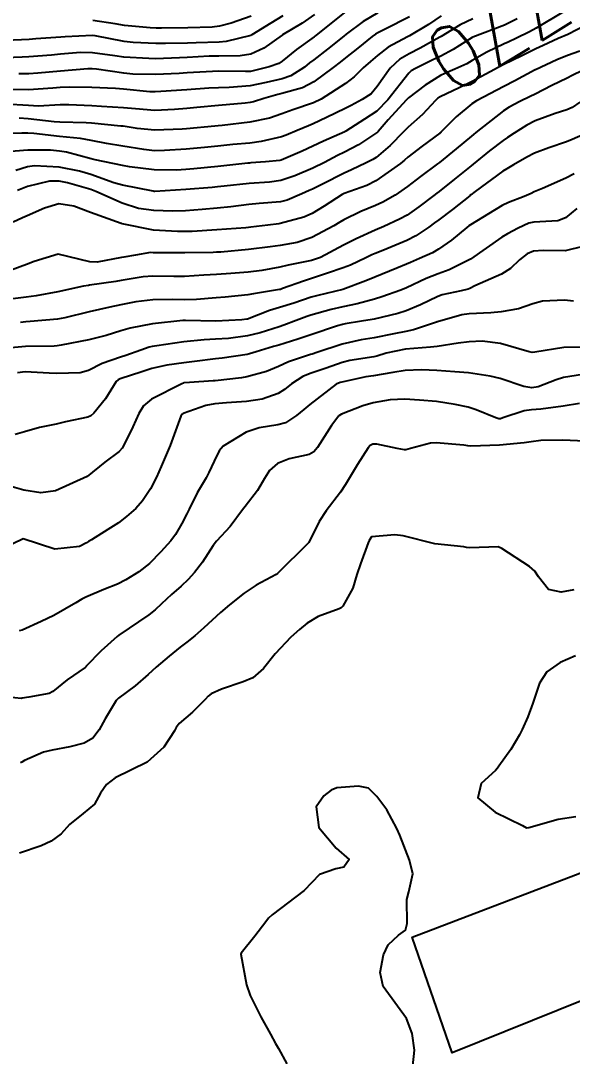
# Model space of a CAD drawing. Header units: metres. Extents: x 307586 to 320046, y 7427249 to 7434250.
# Drawn here: x 318202.2 to 318237.1, y 7430130.9 to 7430196.3 of the extents above; entities that cross this region are included whole.
import ezdxf
from ezdxf.enums import TextEntityAlignment as Align

# ---------------------------------------------------------------- set-up
doc = ezdxf.new("R2010")
doc.units = ezdxf.units.M
doc.header["$MEASUREMENT"] = 0
for name, color, linetype in [('Cotas', 45, 'Continuous'), ('Curvas de Nivel 1m', 11, 'Continuous'), ('Curvas de Nivel 5m', 15, 'Continuous'), ('Vias Primárias', 230, 'Continuous')]:
    doc.layers.add(name, color=color, linetype=linetype)
doc.styles.add('Style-STANDARD', font='STANDARD.shx')

msp = doc.modelspace()

# ---------------------------------------------------------------- linework, layer by layer
at = {"layer": 'Curvas de Nivel 1m', "flags": 128}
for points, elevation in [([(318224.778, 7430196.821), (318223.847, 7430196.274), (318222.764, 7430195.475), (318222.62, 7430195.362), (318221.594, 7430194.534), (318220.74, 7430193.869), (318220.468, 7430193.662), (318220.135, 7430193.396), (318219.276, 7430192.856), (318218.725, 7430192.659), (318217.721, 7430192.422), (318216.721, 7430192.225), (318215.381, 7430192.112), (318214.719, 7430192.101), (318214.111, 7430192.074), (318212.718, 7430191.969), (318211.066, 7430191.854), (318210.716, 7430191.837), (318210.381, 7430191.848), (318208.718, 7430191.999), (318208.211, 7430192.043), (318206.719, 7430192.111), (318205.282, 7430192.135), (318204.718, 7430192.109), (318204.24, 7430192.063), (318202.717, 7430191.96), (318201.07, 7430191.978)], 774), ([(318236.489, 7430196.903), (318234.769, 7430195.872), (318234.353, 7430195.638), (318233.521, 7430195.232), (318233.01, 7430194.987), (318232.757, 7430194.869), (318231.663, 7430194.342), (318230.741, 7430193.816), (318230.393, 7430193.619), (318229.643, 7430193.281), (318229.014, 7430193.003), (318228.729, 7430192.864), (318227.753, 7430192.269), (318226.715, 7430191.471), (318226.553, 7430191.312), (318225.433, 7430190.061), (318224.788, 7430189.339), (318224.742, 7430189.289), (318224.692, 7430189.25), (318223.546, 7430188.485), (318222.673, 7430188.037), (318222.217, 7430187.82), (318221.406, 7430187.379), (318220.659, 7430187.008), (318219.525, 7430186.531), (318218.651, 7430186.243), (318217.935, 7430186.132), (318216.649, 7430186.044), (318215.076, 7430185.882), (318214.647, 7430185.833), (318214.311, 7430185.799), (318212.645, 7430185.66), (318210.685, 7430185.551), (318210.643, 7430185.551), (318210.596, 7430185.558), (318208.647, 7430185.936), (318208.094, 7430186.09), (318206.654, 7430186.61), (318205.932, 7430186.837), (318204.658, 7430187.089), (318203.088, 7430187.167), (318202.658, 7430187.097), (318201.922, 7430186.877)], 769), ([(318230.775, 7430196.444), (318229.98, 7430196.069), (318228.763, 7430195.341), (318228.733, 7430195.321), (318228.683, 7430195.291), (318227.455, 7430194.6), (318226.747, 7430194.243), (318226.159, 7430193.901), (318225.556, 7430193.328), (318224.721, 7430192.167), (318224.342, 7430191.719), (318223.792, 7430191.349), (318223.083, 7430190.982), (318222.707, 7430190.787), (318221.534, 7430190.21), (318220.697, 7430189.824), (318220.392, 7430189.697), (318219.677, 7430189.4), (318218.991, 7430189.104), (318218.687, 7430188.994), (318217.405, 7430188.7), (318216.681, 7430188.606), (318215.621, 7430188.504), (318214.677, 7430188.406), (318213.821, 7430188.323), (318212.674, 7430188.224), (318211.298, 7430188.127), (318210.669, 7430188.118), (318209.99, 7430188.197), (318208.672, 7430188.412), (318207.637, 7430188.577), (318206.675, 7430188.767), (318206.003, 7430188.887), (318204.677, 7430189.028), (318203.058, 7430189.217), (318202.679, 7430189.233), (318202.299, 7430189.226), (318200.678, 7430189.183)], 771), ([(318220.776, 7430196.718), (318220.001, 7430196.168), (318218.763, 7430195.43), (318218.733, 7430195.41), (318217.582, 7430194.59), (318216.745, 7430194.225), (318216.072, 7430194.111), (318214.742, 7430194.093), (318214.125, 7430194.084), (318212.741, 7430194.012), (318212.239, 7430193.989), (318210.739, 7430193.932), (318210.319, 7430193.935), (318208.74, 7430194.033), (318208.163, 7430194.115), (318206.744, 7430194.308), (318205.989, 7430194.316), (318204.742, 7430194.212), (318204.163, 7430194.165), (318202.74, 7430194.052), (318202.319, 7430194.026), (318200.738, 7430193.972)], 776), ([(318226.776, 7430196.569), (318225.238, 7430195.803), (318224.765, 7430195.573), (318224.618, 7430195.488), (318224.426, 7430195.343), (318223.504, 7430194.6), (318222.742, 7430193.992), (318222.39, 7430193.713), (318221.95, 7430193.372), (318220.724, 7430192.464), (318220.024, 7430192.092), (318218.716, 7430191.726), (318218.461, 7430191.666), (318217.577, 7430191.421), (318216.929, 7430191.209), (318216.71, 7430191.158), (318216.396, 7430191.121), (318214.708, 7430190.972), (318213.334, 7430190.846), (318212.706, 7430190.79), (318211.93, 7430190.72), (318210.7, 7430190.671), (318209.466, 7430190.757), (318208.702, 7430190.835), (318207.327, 7430190.92), (318206.704, 7430190.954), (318205.254, 7430191.022), (318204.704, 7430191.01), (318203.352, 7430190.944), (318202.703, 7430190.966), (318201.263, 7430191.064)], 773), ([(318218.775, 7430196.636), (318218.021, 7430196.167), (318216.808, 7430195.43), (318216.778, 7430195.414), (318216.763, 7430195.405), (318215.199, 7430195.011), (318214.756, 7430194.967), (318213.302, 7430194.928), (318212.754, 7430194.909), (318211.369, 7430194.886), (318210.754, 7430194.891), (318209.319, 7430194.959), (318208.755, 7430195.027), (318206.929, 7430195.38), (318206.761, 7430195.399), (318205.026, 7430195.309), (318204.759, 7430195.29), (318203.171, 7430195.182), (318202.756, 7430195.154), (318201.287, 7430195.09)], 777), ([(318228.776, 7430196.642), (318227.969, 7430196.1), (318226.764, 7430195.374), (318226.642, 7430195.312), (318225.431, 7430194.651), (318224.745, 7430194.131), (318224.317, 7430193.766), (318223.854, 7430193.349), (318223.285, 7430192.797), (318222.723, 7430192.359), (318221.197, 7430191.383), (318220.711, 7430191.154), (318219.402, 7430190.707), (318218.703, 7430190.446), (318217.937, 7430190.182), (318216.698, 7430189.92), (318214.953, 7430189.714), (318214.695, 7430189.689), (318214.486, 7430189.671), (318212.693, 7430189.504), (318212.424, 7430189.484), (318210.682, 7430189.419), (318209.582, 7430189.521), (318208.685, 7430189.666), (318208.535, 7430189.681), (318206.688, 7430189.868), (318206.353, 7430189.89), (318204.688, 7430189.921), (318204.329, 7430189.943), (318202.691, 7430190.13), (318202.118, 7430190.182)], 772), ([(318216.775, 7430196.626), (318215.507, 7430196.186), (318214.768, 7430195.986), (318214.305, 7430195.928), (318212.767, 7430195.88), (318211.114, 7430195.853), (318210.766, 7430195.855), (318210.406, 7430195.874), (318208.768, 7430196.032), (318208.179, 7430196.126), (318206.771, 7430196.345)], 778), ([(318237.907, 7430196.043), (318236.766, 7430195.464), (318236.156, 7430195.199), (318235.204, 7430194.765), (318234.753, 7430194.553), (318233.863, 7430194.112), (318232.738, 7430193.571), (318232.521, 7430193.458), (318232.142, 7430193.249), (318230.725, 7430192.483), (318229.912, 7430192.087), (318228.715, 7430191.523), (318228.568, 7430191.438), (318228.405, 7430191.293), (318227.592, 7430190.413), (318226.696, 7430189.603), (318226.401, 7430189.314), (318225.562, 7430188.444), (318224.668, 7430187.7), (318224.449, 7430187.56), (318224.037, 7430187.346), (318223.105, 7430186.909), (318222.656, 7430186.697), (318221.284, 7430186.015), (318220.646, 7430185.688), (318220.44, 7430185.597), (318219.983, 7430185.397), (318219.056, 7430184.987), (318218.635, 7430184.883), (318217.278, 7430184.779), (318216.632, 7430184.717), (318215.5, 7430184.576), (318214.628, 7430184.491), (318213.686, 7430184.411), (318212.626, 7430184.333), (318211.815, 7430184.302), (318210.625, 7430184.336), (318209.667, 7430184.48), (318208.632, 7430184.804), (318206.97, 7430185.547), (318206.644, 7430185.675), (318205.176, 7430186.1), (318204.649, 7430186.206), (318204.038, 7430186.197), (318202.645, 7430185.85), (318202.008, 7430185.61)], 768), ([(318237.528, 7430194.406), (318236.747, 7430194.143), (318236.081, 7430193.861), (318234.733, 7430193.234), (318234.706, 7430193.22), (318233.43, 7430192.528), (318232.722, 7430192.169), (318231.013, 7430191.266), (318230.711, 7430191.075), (318229.72, 7430190.263), (318228.754, 7430189.289), (318228.724, 7430189.258), (318228.692, 7430189.236), (318227.564, 7430188.416), (318226.669, 7430187.715), (318226.453, 7430187.526), (318226.202, 7430187.317), (318224.652, 7430186.223), (318224.07, 7430185.925), (318222.644, 7430185.422), (318222.513, 7430185.362), (318221.393, 7430184.617), (318220.624, 7430184.147), (318220.097, 7430183.919), (318218.614, 7430183.513), (318218.529, 7430183.496), (318217.831, 7430183.418), (318216.75, 7430183.29), (318216.611, 7430183.275), (318216.438, 7430183.259), (318214.61, 7430183.128), (318213.058, 7430183.025), (318212.608, 7430183.01), (318212.129, 7430183.008), (318210.609, 7430183.11), (318208.635, 7430183.508), (318208.613, 7430183.512), (318208.555, 7430183.531), (318206.623, 7430184.212), (318205.58, 7430184.614), (318204.631, 7430184.761), (318203.724, 7430184.491), (318202.619, 7430184.002), (318202.335, 7430183.886), (318201.739, 7430183.613)], 767), ([(318237.704, 7430193.18), (318237.043, 7430192.873), (318236.728, 7430192.713), (318235.767, 7430192.248), (318234.718, 7430191.693), (318234.403, 7430191.536), (318233.749, 7430191.23), (318233.067, 7430190.879), (318232.707, 7430190.641), (318230.962, 7430189.266), (318230.815, 7430189.145), (318230.69, 7430189.045), (318229.719, 7430188.237), (318228.664, 7430187.382), (318228.611, 7430187.343), (318228.544, 7430187.291), (318227.473, 7430186.484), (318226.648, 7430185.861), (318225.864, 7430185.322), (318225.094, 7430184.875), (318224.633, 7430184.661), (318223.703, 7430184.273), (318222.619, 7430183.746), (318222.375, 7430183.605), (318221.991, 7430183.369), (318220.605, 7430182.645), (318219.672, 7430182.33), (318218.6, 7430182.13), (318217.976, 7430182.04), (318216.597, 7430181.874), (318214.86, 7430181.72), (318214.595, 7430181.703), (318214.366, 7430181.691), (318212.595, 7430181.674), (318210.757, 7430181.67), (318210.595, 7430181.68), (318210.419, 7430181.687), (318209.468, 7430181.521), (318208.728, 7430181.392), (318208.59, 7430181.368), (318207.043, 7430181.088), (318206.586, 7430181.094), (318204.593, 7430181.58), (318203.068, 7430181.112), (318202.583, 7430180.928), (318201.611, 7430180.581)], 766), ([(318237.872, 7430189.178), (318237.049, 7430188.825), (318236.685, 7430188.671), (318235.58, 7430188.305), (318234.674, 7430187.974), (318234.175, 7430187.72), (318233.336, 7430187.233), (318232.913, 7430186.985), (318232.659, 7430186.818), (318230.929, 7430185.549), (318230.643, 7430185.325), (318230.612, 7430185.302), (318230.576, 7430185.271), (318229.497, 7430184.414), (318228.62, 7430183.751), (318228.354, 7430183.555), (318228.003, 7430183.296), (318227.176, 7430182.736), (318226.604, 7430182.447), (318225.089, 7430181.824), (318224.596, 7430181.621), (318224.403, 7430181.534), (318224.017, 7430181.346), (318223.049, 7430180.895), (318222.587, 7430180.72), (318221.597, 7430180.388), (318220.58, 7430180.049), (318220.084, 7430179.889), (318218.758, 7430179.408), (318218.623, 7430179.358), (318218.572, 7430179.346), (318216.918, 7430179.076), (318216.567, 7430179.019), (318215.141, 7430178.875), (318214.563, 7430178.818), (318213.313, 7430178.715), (318212.555, 7430178.707), (318211.779, 7430178.716), (318210.555, 7430178.7), (318209.501, 7430178.573), (318208.551, 7430178.381), (318207.851, 7430178.236), (318206.547, 7430177.938), (318205.012, 7430177.573), (318204.542, 7430177.488), (318202.815, 7430177.323), (318202.54, 7430177.304), (318202.21, 7430177.275)], 764), ([(318237.181, 7430186.662), (318236.655, 7430186.381), (318235.163, 7430185.727), (318234.646, 7430185.517), (318234.447, 7430185.42), (318234.019, 7430185.226), (318233.028, 7430184.845), (318232.634, 7430184.652), (318231.755, 7430184.124), (318230.616, 7430183.444), (318230.51, 7430183.375), (318230.389, 7430183.272), (318229.418, 7430182.468), (318228.599, 7430181.899), (318228.216, 7430181.675), (318227.406, 7430181.302), (318226.835, 7430181.063), (318226.589, 7430180.959), (318225.968, 7430180.7), (318224.581, 7430180.124), (318224.026, 7430179.898), (318222.573, 7430179.36), (318220.974, 7430178.977), (318220.565, 7430178.863), (318219.46, 7430178.5), (318218.555, 7430178.216), (318217.941, 7430178.027), (318216.544, 7430177.481), (318216.505, 7430177.469), (318216.189, 7430177.435), (318214.542, 7430177.352), (318212.619, 7430177.402), (318212.542, 7430177.398), (318212.449, 7430177.389), (318210.54, 7430177.195), (318209.142, 7430176.918), (318208.535, 7430176.736), (318207.617, 7430176.455), (318206.529, 7430176.172), (318204.782, 7430175.833), (318204.525, 7430175.792), (318204.332, 7430175.775), (318202.524, 7430175.755), (318201.125, 7430175.621)], 763), ([(318237.335, 7430184.48), (318236.623, 7430183.886), (318236.132, 7430183.686), (318234.619, 7430183.611), (318234.305, 7430183.536), (318233.64, 7430183.23), (318232.968, 7430182.878), (318232.607, 7430182.652), (318230.623, 7430181.27), (318230.593, 7430181.252), (318229.28, 7430180.589), (318228.583, 7430180.341), (318227.822, 7430180.056), (318226.574, 7430179.46), (318226.235, 7430179.315), (318225.019, 7430178.88), (318224.564, 7430178.739), (318223.465, 7430178.445), (318222.556, 7430178.251), (318221.834, 7430178.09), (318220.548, 7430177.742), (318220.282, 7430177.658), (318219.608, 7430177.399), (318218.842, 7430177.105), (318218.539, 7430176.996), (318217.344, 7430176.613), (318216.533, 7430176.416), (318215.339, 7430176.256), (318214.53, 7430176.209), (318213.815, 7430176.182), (318212.529, 7430176.045), (318210.813, 7430175.793), (318210.525, 7430175.755), (318210.329, 7430175.708), (318209.799, 7430175.517), (318208.856, 7430175.188), (318208.516, 7430175.087), (318207.372, 7430174.679), (318206.503, 7430174.234), (318205.975, 7430174.084), (318204.5, 7430174.057), (318204.008, 7430174.077), (318202.501, 7430174.148), (318202.024, 7430174.083)], 762), ([(318237.715, 7430182.065), (318236.599, 7430181.803), (318235.21, 7430181.822), (318234.598, 7430181.77), (318234.206, 7430181.615), (318233.722, 7430181.229), (318233.149, 7430180.673), (318232.584, 7430180.314), (318230.891, 7430179.58), (318230.574, 7430179.415), (318230.469, 7430179.376), (318230.046, 7430179.275), (318228.837, 7430179.019), (318228.567, 7430178.918), (318227.471, 7430178.389), (318226.553, 7430178), (318226.032, 7430177.837), (318224.545, 7430177.483), (318224.424, 7430177.462), (318223.736, 7430177.348), (318222.712, 7430177.187), (318222.541, 7430177.149), (318222.224, 7430177.049), (318220.534, 7430176.484), (318219.721, 7430176.208), (318218.527, 7430175.841), (318218.195, 7430175.745), (318217.089, 7430175.424), (318216.663, 7430175.286), (318216.52, 7430175.251), (318214.945, 7430175.025), (318214.516, 7430174.967), (318213.189, 7430174.797), (318212.512, 7430174.719), (318211.442, 7430174.563), (318210.506, 7430174.353), (318209.861, 7430174.158), (318208.495, 7430173.7), (318208.375, 7430173.651), (318208.248, 7430173.532), (318207.57, 7430172.451), (318206.83, 7430171.546), (318206.646, 7430171.372), (318206.469, 7430171.292), (318205.043, 7430170.992), (318204.462, 7430170.852), (318203.407, 7430170.642), (318202.454, 7430170.371), (318201.866, 7430170.195)], 761), ([(318237.983, 7430175.72), (318236.528, 7430175.689), (318234.698, 7430175.391), (318234.524, 7430175.369), (318234.337, 7430175.409), (318232.53, 7430175.946), (318231.369, 7430176.095), (318230.531, 7430176.051), (318229.85, 7430175.956), (318228.528, 7430175.759), (318228.103, 7430175.719), (318226.526, 7430175.58), (318225.298, 7430175.328), (318224.709, 7430175.148), (318224.519, 7430175.107), (318223.012, 7430174.858), (318222.514, 7430174.733), (318221.501, 7430174.382), (318220.503, 7430174.051), (318220.033, 7430173.862), (318219.316, 7430173.402), (318218.87, 7430173.026), (318218.487, 7430172.782), (318217.475, 7430172.428), (318216.481, 7430172.275), (318215.227, 7430172.195), (318214.48, 7430172.14), (318213.911, 7430172.033), (318212.473, 7430171.527), (318212.409, 7430171.481), (318212.332, 7430171.343), (318211.652, 7430169.492), (318211.098, 7430168.165), (318210.79, 7430167.504), (318210.415, 7430166.763), (318209.919, 7430166.004), (318209.49, 7430165.519), (318208.911, 7430165.007), (318208.389, 7430164.621), (318207.728, 7430164.191), (318206.697, 7430163.547), (318206.495, 7430163.425), (318206.371, 7430163.348), (318205.926, 7430163.114), (318204.367, 7430162.951), (318202.373, 7430163.6), (318201.027, 7430162.953)], 759), ([(318237.705, 7430173.978), (318236.502, 7430173.786), (318236.042, 7430173.655), (318234.905, 7430173.214), (318234.492, 7430173.149), (318233.99, 7430173.225), (318232.5, 7430173.737), (318231.866, 7430173.886), (318230.505, 7430174.089), (318229.626, 7430174.158), (318228.507, 7430174.229), (318227.522, 7430174.285), (318226.507, 7430174.232), (318225.727, 7430174.1), (318224.501, 7430173.91), (318224.013, 7430173.832), (318222.495, 7430173.503), (318222.385, 7430173.471), (318222.15, 7430173.365), (318220.48, 7430172.094), (318220.093, 7430171.777), (318219.635, 7430171.398), (318218.94, 7430170.933), (318218.467, 7430170.8), (318217.27, 7430170.617), (318216.462, 7430170.337), (318215.014, 7430169.452), (318214.749, 7430169.155), (318214.439, 7430168.512), (318214.098, 7430167.793), (318213.923, 7430167.465), (318213.367, 7430166.517), (318212.85, 7430165.476), (318212.703, 7430165.172), (318212.389, 7430164.565), (318211.992, 7430163.873), (318211.706, 7430163.487), (318211.078, 7430162.78), (318210.358, 7430162.047), (318209.681, 7430161.51), (318208.862, 7430161.006), (318208.341, 7430160.748), (318207.478, 7430160.396), (318206.328, 7430159.91), (318206.088, 7430159.792), (318205.692, 7430159.559), (318204.315, 7430158.767), (318203.51, 7430158.389), (318202.305, 7430157.827), (318202.122, 7430157.785)], 758), ([(318237.506, 7430172.156), (318236.481, 7430171.979), (318235.06, 7430171.793), (318234.478, 7430171.748), (318234.007, 7430171.696), (318232.677, 7430171.238), (318232.53, 7430171.182), (318232.472, 7430171.175), (318232.409, 7430171.178), (318232.224, 7430171.244), (318230.977, 7430171.761), (318230.479, 7430171.922), (318229.664, 7430172.095), (318228.483, 7430172.268), (318227.414, 7430172.371), (318226.484, 7430172.424), (318225.552, 7430172.392), (318224.482, 7430172.199), (318223.827, 7430171.999), (318222.474, 7430171.484), (318222.305, 7430171.363), (318221.854, 7430170.757), (318220.966, 7430169.382), (318220.74, 7430169.094), (318220.446, 7430168.928), (318219.181, 7430168.664), (318218.437, 7430168.359), (318217.925, 7430167.921), (318217.612, 7430167.418), (318217.182, 7430166.655), (318216.405, 7430165.65), (318216.237, 7430165.432), (318215.444, 7430164.387), (318214.578, 7430163.457), (318214.37, 7430163.185), (318213.696, 7430162.13), (318213.198, 7430161.472), (318212.792, 7430161.032), (318212.344, 7430160.622), (318211.74, 7430160.084), (318211.11, 7430159.492), (318210.703, 7430159.112), (318210.316, 7430158.807), (318208.415, 7430157.528), (318208.302, 7430157.444), (318207.304, 7430156.529), (318206.363, 7430155.549), (318206.324, 7430155.508), (318206.282, 7430155.476), (318205.146, 7430154.69), (318204.259, 7430153.953), (318204.011, 7430153.828), (318202.737, 7430153.595), (318202.323, 7430153.529), (318202.252, 7430153.527), (318201.453, 7430153.608)], 757), ([(318237.852, 7430169.783), (318236.459, 7430169.839), (318235.069, 7430169.82), (318234.458, 7430169.736), (318234.015, 7430169.667), (318232.456, 7430169.526), (318230.648, 7430169.46), (318230.455, 7430169.479), (318230.21, 7430169.518), (318228.457, 7430169.659), (318228.108, 7430169.642), (318226.846, 7430169.306), (318226.541, 7430169.22), (318226.452, 7430169.22), (318225.99, 7430169.317), (318224.706, 7430169.587), (318224.455, 7430169.582), (318224.296, 7430169.501), (318224.159, 7430169.343), (318223.488, 7430168.299), (318222.916, 7430167.355), (318222.734, 7430167.043), (318222.415, 7430166.542), (318221.51, 7430165.373), (318221.067, 7430164.706), (318220.408, 7430163.38), (318220.397, 7430163.355), (318220.372, 7430163.325), (318218.44, 7430161.409), (318218.352, 7430161.352), (318217.099, 7430160.669), (318216.34, 7430160.171), (318215.41, 7430159.444), (318214.835, 7430158.942), (318214.318, 7430158.472), (318213.791, 7430157.985), (318213.209, 7430157.471), (318212.705, 7430157.07), (318212.296, 7430156.751), (318211.587, 7430156.19), (318210.772, 7430155.495), (318210.517, 7430155.26), (318210.276, 7430155.03), (318209.457, 7430154.321), (318208.393, 7430153.528), (318208.252, 7430153.391), (318207.546, 7430152.231), (318207.185, 7430151.54), (318206.766, 7430151.004), (318206.22, 7430150.687), (318205.325, 7430150.454), (318204.213, 7430150.261), (318203.668, 7430150.129), (318202.46, 7430149.597), (318202.302, 7430149.498), (318202.202, 7430149.459)], 756), ([(318237.252, 7430156.222), (318236.289, 7430155.799), (318235.437, 7430155.203), (318234.993, 7430154.488), (318234.569, 7430153.215), (318234.244, 7430152.349), (318233.893, 7430151.566), (318233.714, 7430151.225), (318233.162, 7430150.292), (318232.416, 7430149.238), (318232.333, 7430149.117), (318232.209, 7430148.975), (318231.3, 7430148.146), (318231.086, 7430147.251), (318232.174, 7430146.344), (318233.902, 7430145.486), (318234.164, 7430145.35), (318234.308, 7430145.361), (318236.17, 7430145.89), (318237.286, 7430146.065)], 754), ([(318226.978, 7430130.305), (318227.083, 7430131.299), (318226.952, 7430132.352), (318226.589, 7430133.304), (318226.025, 7430134.089), (318225.101, 7430135.324), (318224.924, 7430136.199), (318225.141, 7430137.324), (318225.427, 7430137.965), (318226.082, 7430138.57), (318226.515, 7430138.877), (318226.618, 7430139.305), (318226.602, 7430140.811), (318226.721, 7430141.304), (318226.977, 7430142.449), (318226.781, 7430143.304), (318226.156, 7430144.88), (318225.974, 7430145.313), (318225.333, 7430146.481), (318224.705, 7430147.332), (318224.191, 7430147.863), (318223.557, 7430147.982), (318222.191, 7430147.872), (318221.822, 7430147.731), (318221.359, 7430147.368), (318220.878, 7430146.671), (318221.041, 7430145.371), (318222.144, 7430144.067), (318222.954, 7430143.352), (318222.624, 7430142.859), (318222.127, 7430142.758), (318221.087, 7430142.407), (318220.113, 7430141.38), (318218.097, 7430139.853), (318217.868, 7430139.64), (318217.697, 7430139.414), (318217.005, 7430138.495), (318216.141, 7430137.429), (318216.123, 7430137.369), (318216.473, 7430135.426), (318216.704, 7430134.752), (318217.375, 7430133.416), (318218.002, 7430132.309), (318218.317, 7430131.726), (318218.49, 7430131.403), (318219.028, 7430130.439)], 754)]:
    msp.add_lwpolyline(points, dxfattribs=dict(at, elevation=elevation))
at = {"layer": 'Curvas de Nivel 5m', "flags": 128}
for points, elevation in [([(318222.779, 7430196.935), (318220.851, 7430195.389), (318220.802, 7430195.35), (318220.762, 7430195.32), (318219.637, 7430194.513), (318218.738, 7430193.769), (318218.521, 7430193.627), (318217.91, 7430193.418), (318216.978, 7430193.18), (318216.73, 7430193.132), (318216.409, 7430193.114), (318214.73, 7430193.136), (318213.141, 7430193.063), (318212.728, 7430193.033), (318212.238, 7430192.997), (318210.727, 7430192.931), (318209.298, 7430192.953), (318208.728, 7430193.01), (318207.013, 7430193.264), (318206.73, 7430193.29), (318206.46, 7430193.284), (318204.729, 7430193.148), (318203.302, 7430193.019), (318202.727, 7430192.987), (318202.096, 7430192.978)], 775), ([(318233.563, 7430196.444), (318232.771, 7430196.057), (318230.781, 7430195.287), (318230.763, 7430195.283), (318230.741, 7430195.27), (318229.527, 7430194.507), (318228.745, 7430194.097), (318228.203, 7430193.833), (318227.15, 7430193.306), (318226.882, 7430193.158), (318226.73, 7430193.011), (318225.414, 7430191.329), (318224.706, 7430190.627), (318223.939, 7430190.109), (318222.76, 7430189.359), (318222.718, 7430189.334), (318222.692, 7430189.319), (318221.335, 7430188.728), (318220.678, 7430188.409), (318219.987, 7430188.083), (318218.665, 7430187.518), (318218.578, 7430187.497), (318217.69, 7430187.42), (318216.746, 7430187.345), (318216.662, 7430187.338), (318216.559, 7430187.328), (318214.66, 7430187.124), (318213.158, 7430186.975), (318212.657, 7430186.934), (318212.065, 7430186.897), (318210.657, 7430186.904), (318209.084, 7430187.1), (318208.659, 7430187.184), (318206.913, 7430187.548), (318206.664, 7430187.61), (318205.12, 7430188.025), (318204.668, 7430188.101), (318204.108, 7430188.146), (318202.668, 7430188.155), (318201.07, 7430188.027)], 770), ([(318237.52, 7430191.182), (318237.038, 7430190.858), (318236.708, 7430190.708), (318235.976, 7430190.471), (318234.701, 7430189.999), (318234.184, 7430189.74), (318233.391, 7430189.233), (318232.972, 7430188.954), (318232.686, 7430188.758), (318231.826, 7430188.103), (318230.797, 7430187.268), (318230.662, 7430187.162), (318229.612, 7430186.321), (318228.646, 7430185.553), (318228.499, 7430185.436), (318228.312, 7430185.293), (318227.361, 7430184.574), (318226.624, 7430184.057), (318226.151, 7430183.786), (318225.159, 7430183.332), (318224.611, 7430183.099), (318223.398, 7430182.559), (318222.601, 7430182.158), (318221.144, 7430181.382), (318220.591, 7430181.189), (318219.113, 7430180.88), (318218.587, 7430180.769), (318217.45, 7430180.556), (318216.583, 7430180.444), (318215.494, 7430180.358), (318214.581, 7430180.311), (318213.781, 7430180.268), (318212.573, 7430180.182), (318211.891, 7430180.172), (318210.573, 7430180.199), (318209.946, 7430180.143), (318208.569, 7430179.918), (318208.237, 7430179.864), (318206.564, 7430179.623), (318206.5, 7430179.614), (318206.194, 7430179.556), (318204.559, 7430179.205), (318203.201, 7430178.949), (318202.556, 7430178.86), (318201.716, 7430178.774)], 765), ([(318237.13, 7430178.619), (318236.565, 7430178.681), (318235.167, 7430178.608), (318234.561, 7430178.446), (318233.65, 7430178.136), (318232.553, 7430177.934), (318231.919, 7430177.883), (318230.551, 7430177.819), (318230.073, 7430177.752), (318228.543, 7430177.319), (318228.522, 7430177.311), (318228.471, 7430177.291), (318227.034, 7430176.809), (318226.537, 7430176.708), (318225.776, 7430176.562), (318224.533, 7430176.309), (318223.712, 7430176.167), (318222.528, 7430175.905), (318220.93, 7430175.384), (318220.634, 7430175.275), (318220.521, 7430175.237), (318219.141, 7430174.776), (318218.509, 7430174.494), (318217.74, 7430174.182), (318216.499, 7430173.834), (318216.159, 7430173.774), (318214.495, 7430173.584), (318214.38, 7430173.575), (318212.889, 7430173.476), (318212.524, 7430173.448), (318212.492, 7430173.437), (318212.396, 7430173.386), (318210.482, 7430172.416), (318209.978, 7430172.015), (318209.679, 7430171.518), (318209.312, 7430170.669), (318208.74, 7430169.527), (318208.63, 7430169.34), (318208.439, 7430169.122), (318207.53, 7430168.441), (318206.423, 7430167.55), (318204.414, 7430166.641), (318203.496, 7430166.505), (318202.414, 7430166.679), (318201.688, 7430166.883)], 760), ([(318237.144, 7430160.383), (318236.343, 7430160.231), (318235.552, 7430160.409), (318234.917, 7430161.212), (318234.695, 7430161.554), (318234.359, 7430161.848), (318232.608, 7430163), (318232.371, 7430163.09), (318230.588, 7430163.041), (318230.371, 7430163.063), (318230.198, 7430163.089), (318228.373, 7430163.29), (318226.38, 7430163.8), (318225.852, 7430163.847), (318224.379, 7430163.722), (318224.225, 7430163.491), (318224.169, 7430163.342), (318223.681, 7430162.025), (318223.456, 7430161.349), (318223.203, 7430160.493), (318222.573, 7430159.358), (318222.449, 7430159.241), (318222.33, 7430159.184), (318220.997, 7430158.699), (318220.316, 7430158.271), (318219.83, 7430157.868), (318219.281, 7430157.395), (318218.292, 7430156.345), (318217.559, 7430155.417), (318216.874, 7430154.824), (318216.27, 7430154.561), (318214.911, 7430154.099), (318214.258, 7430153.821), (318214.059, 7430153.659), (318213.876, 7430153.464), (318213.063, 7430152.653), (318212.237, 7430151.937), (318212.033, 7430151.684), (318211.935, 7430151.483), (318211.262, 7430150.445), (318210.203, 7430149.5), (318208.193, 7430148.507), (318207.636, 7430148.088), (318207.25, 7430147.539), (318206.877, 7430146.842), (318206.17, 7430146.247), (318205.296, 7430145.563), (318204.766, 7430144.959), (318204.147, 7430144.503), (318203.522, 7430144.206), (318202.135, 7430143.754)], 755)]:
    msp.add_lwpolyline(points, dxfattribs=dict(at, elevation=elevation))
at = {"layer": 'Vias Primárias'}
msp.add_lwpolyline([(318349.443, 7430192.485, 0.128485), (318343.249, 7430193.55, 0.139026), (318339.492, 7430192.13), (318322.616, 7430179.623), (318301.898, 7430163.376, -0.05516), (318296.871, 7430159.418, -0.04274), (318286.716, 7430154.243), (318273.189, 7430148.747), (318229.473, 7430131.14), (318226.934, 7430138.447), (318262.236, 7430151.907), (318285.911, 7430162.014, 0.049458), (318292.258, 7430165.566, 0.008067), (318298.655, 7430170.184), (318309.281, 7430178.117), (318331.58, 7430194.882), (318336.251, 7430198.891, 0.149556)], format="xyb", dxfattribs=at)
msp.add_lwpolyline([(318349.443, 7430192.485, 0.128485), (318343.249, 7430193.55, 0.139026), (318339.492, 7430192.13), (318322.616, 7430179.623), (318301.898, 7430163.376, -0.05516), (318296.871, 7430159.418, -0.04274), (318286.716, 7430154.243), (318273.189, 7430148.747), (318229.473, 7430131.14), (318226.934, 7430138.447), (318262.236, 7430151.907), (318285.911, 7430162.014, 0.049458), (318292.258, 7430165.566, 0.008067), (318298.655, 7430170.184), (318309.281, 7430178.117), (318331.58, 7430194.882), (318336.251, 7430198.891, 0.149556)], format="xyb", dxfattribs=at)

# ---------------------------------------------------------------- texts
at = {"layer": 'Cotas', "style": 'Style-STANDARD'}
msp.add_text('770', height=4, rotation=211.50838, dxfattribs=at).set_placement((318232.371, 7430195.734, 770), align=Align.MIDDLE_CENTER)

doc.saveas('drawing.dxf')
